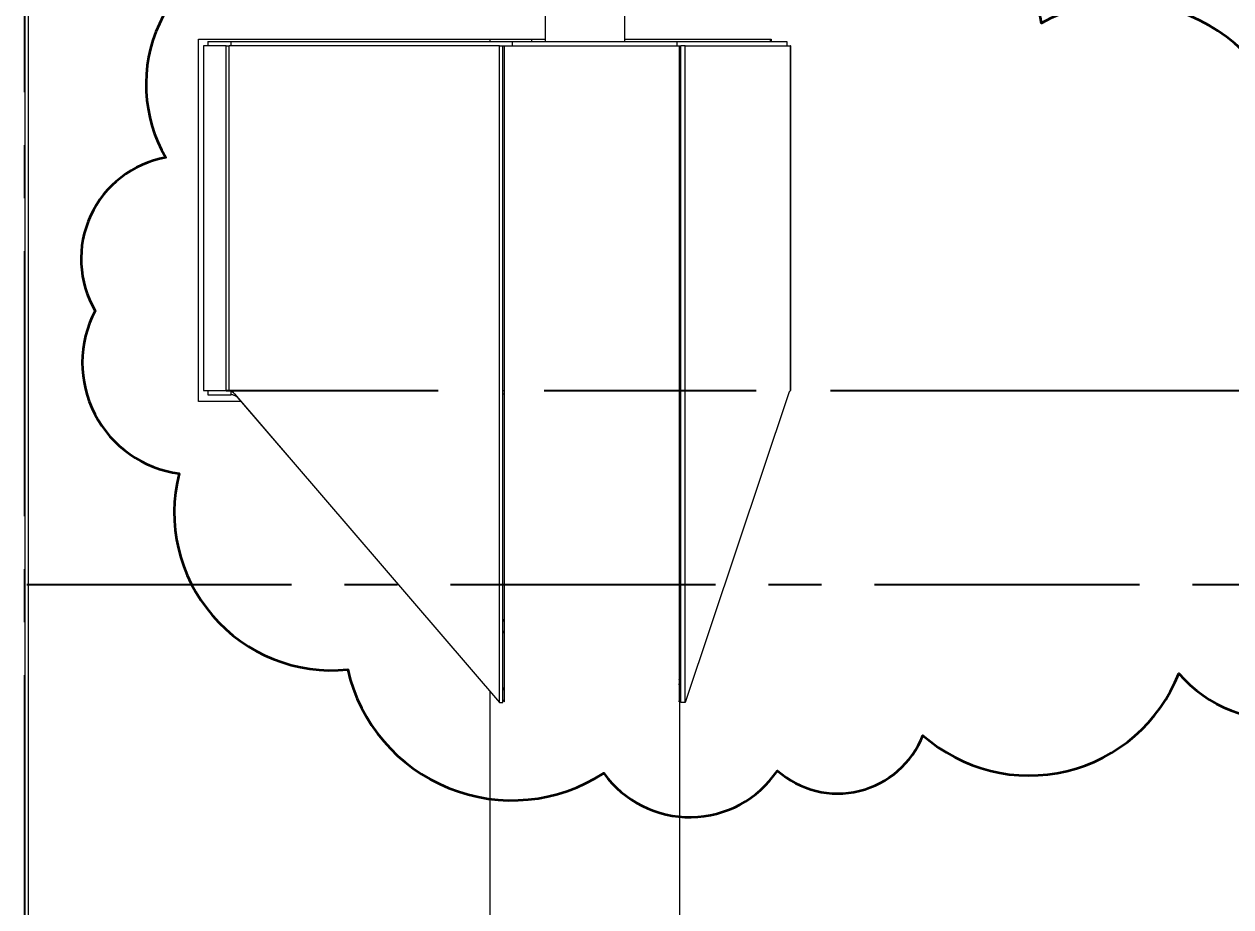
# Model space of a CAD drawing. Header units: inches. Extents: x 0 to 4731, y 0 to 1632.
# Drawn here: x 344.1 to 412.4, y 586.3 to 636.3 of the extents above; entities that cross this region are included whole.
import ezdxf

# ---------------------------------------------------------------- set-up
doc = ezdxf.new("R2010")
doc.units = ezdxf.units.IN
doc.header["$LTSCALE"] = 48
doc.header["$MEASUREMENT"] = 0
doc.linetypes.add('CENTER', pattern=[2, 1.25, -0.25, 0.25, -0.25])
doc.linetypes.add('HIDDEN', pattern=[0.375, 0.25, -0.125])
for name, color, linetype, lineweight in [('Equipment-AM_0', 7, 'Continuous', 50), ('Equipment-AM_3', 6, 'HIDDEN', 25), ('Equipment-AM_5', 92, 'Continuous', 25), ('Equipment-AM_6', 140, 'Continuous', 35), ('Equipment-AM_7', 142, 'CENTER', 25), ('Process-AM_5', 92, 'Continuous', 25)]:
    doc.layers.add(name, color=color, linetype=linetype, lineweight=lineweight)
doc.styles.get("Standard").update_dxf_attribs({"font": 'ROMANS.SHX', "width": 0.7})
doc.dimstyles.new('VALMET_ANSI$0', dxfattribs={"dimscale": 48, "dimtxt": 0.12, "dimasz": 0.12, "dimexe": 0.1, "dimexo": 0.05, "dimgap": 0.06, "dimtad": 1, "dimtoh": 1, "dimdec": 5, "dimzin": 7, "dimdsep": 46, "dimlunit": 4, "dimtxsty": 'Standard', "dimcen": 0, "dimclrd": 256, "dimclre": 256, "dimclrt": 140, "dimadec": 0, "dimazin": 2, "dimtp": 0.1, "dimtm": 0.1, "dimtfac": 0.71, "dimtdec": 5, "dimtofl": 0, "dimtmove": 0, "dimatfit": 3, "dimfxl": 1, "dimfrac": 2, "dimtolj": 1, "dimtzin": 7, "dimlwd": -1, "dimlwe": -1, "dimarcsym": 1})

# ---------------------------------------------------------------- blocks, each defined once
blk = doc.blocks.new('*D451')
at = {"layer": 'Defpoints', "color": 0, "transparency": 16777216}
for p in [(148.203, 565.134), (206.07, 565.134), (382.799, 559.083)]:
    blk.add_point(p, dxfattribs=at)
at = {"layer": 'Process-AM_5', "linetype": 'ByBlock', "transparency": 16777216}
for p, q in [((148.203, 570.894), (148.203, 576.654)), ((148.203, 576.654), (176.235, 576.654)), ((203.67, 565.134), (143.403, 565.134)), ((380.399, 559.083), (143.403, 559.083)), ((148.203, 553.323), (148.203, 547.563))]:
    blk.add_line(p, q, dxfattribs=at)
at = {"layer": 'Process-AM_5', "transparency": 16777216}
for points in [[(147.243, 570.894), (149.163, 570.894), (148.203, 565.134)], [(147.243, 553.323), (149.163, 553.323), (148.203, 559.083)]]:
    blk.add_solid(points, dxfattribs=at)
at = {"layer": 'Process-AM_5', "color": 140, "transparency": 16777216, "insert": (163.659, 583.923), "char_height": 5.76, "attachment_point": 5}
blk.add_mtext('\\A1;6 1/16"', dxfattribs=at)
blk = doc.blocks.new('*D668')
at = {"layer": 'Defpoints', "color": 0, "transparency": 16777216}
for p in [(387.33, 615.53), (554.558, 508.53), (602.928, 508.53)]:
    blk.add_point(p, dxfattribs=at)
at = {"layer": 'Equipment-AM_5', "linetype": 'ByBlock', "transparency": 16777216}
for p, q in [((389.73, 615.53), (607.728, 615.53)), ((602.928, 609.77), (602.928, 514.29)), ((556.958, 508.53), (607.728, 508.53))]:
    blk.add_line(p, q, dxfattribs=at)
at = {"layer": 'Equipment-AM_5', "transparency": 16777216}
for points in [[(601.968, 609.77), (603.888, 609.77), (602.928, 615.53)], [(601.968, 514.29), (603.888, 514.29), (602.928, 508.53)]]:
    blk.add_solid(points, dxfattribs=at)
at = {"layer": 'Equipment-AM_5', "color": 140, "transparency": 16777216, "insert": (596.619, 560.369), "char_height": 5.76, "attachment_point": 5, "rotation": 90}
blk.add_mtext('\\A1;8\'-11"', dxfattribs=at)

msp = doc.modelspace()

# ---------------------------------------------------------------- linework, layer by layer
at = {"layer": 'Equipment-AM_0', "lineweight": 18}
for p, q in [((344.135443, 652.030171), (344.135443, 509.030171)), ((344.33422, 509.030171), (344.33422, 652.030171)), ((373.582796, 639.715171), (373.582796, 635.280171)), ((378.082796, 635.280171), (378.082796, 639.551171)), ((353.956988, 635.405171), (373.582796, 635.405171)), ((353.956988, 614.905171), (353.956988, 635.405171)), ((354.481091, 635.280171), (354.481091, 635.030171)), ((354.481091, 635.280171), (355.7968, 635.280171)), ((355.7968, 635.280171), (355.7968, 635.030171)), ((355.7968, 635.280171), (371.706785, 635.280171)), ((370.447943, 635.405171), (370.447943, 635.280171)), ((371.706785, 635.280171), (371.706785, 635.030171)), ((371.706785, 635.280171), (381.036016, 635.280171)), ((372.822943, 635.280171), (372.822943, 635.405171)), ((378.082796, 635.405171), (386.373007, 635.405171)), ((381.036016, 635.280171), (381.036016, 635.030171)), ((381.036016, 635.280171), (387.261864, 635.280171)), ((386.318985, 635.405171), (386.318985, 635.280171)), ((386.373007, 635.405171), (386.373007, 635.280171)), ((387.261864, 635.280171), (387.261864, 635.030171)), ((354.237176, 635.030171), (354.237176, 615.530171)), ((355.521675, 635.030171), (354.237176, 635.030171)), ((355.521675, 615.530171), (355.521675, 635.030171)), ((355.521675, 635.030171), (355.695677, 635.030171)), ((355.695677, 615.521378), (355.695677, 635.030171)), ((370.995037, 635.030171), (355.695677, 635.030171)), ((370.995037, 597.862637), (370.995037, 635.030171)), ((370.995037, 635.030171), (371.1872, 635.030171)), ((371.1872, 635.030171), (371.706785, 635.030171)), ((371.1872, 597.862637), (371.1872, 635.030171)), ((371.27205, 597.907795), (371.27205, 635.030171)), ((371.706785, 635.030171), (381.036016, 635.030171)), ((381.036016, 635.030171), (381.264976, 635.030171)), ((381.172003, 635.030171), (381.172003, 597.907795)), ((381.264976, 597.862637), (381.264976, 635.030171)), ((381.507086, 635.030171), (381.264976, 635.030171)), ((381.507086, 597.862637), (381.507086, 635.030171)), ((381.507086, 635.030171), (387.4685, 635.030171)), ((387.4685, 615.521378), (387.4685, 635.030171)), ((387.495028, 635.030171), (387.4685, 635.030171)), ((387.495028, 615.526061), (387.495028, 635.030171)), ((354.237176, 615.530171), (355.521675, 615.530171)), ((354.481091, 615.530171), (354.481091, 615.280171)), ((355.7968, 615.487075), (355.7968, 615.280171)), ((371.1872, 615.530171), (371.27205, 615.530171)), ((381.172003, 615.530171), (381.264976, 615.530171)), ((356.355265, 614.905171), (353.956988, 614.905171)), ((354.481091, 615.280171), (355.7968, 615.280171)), ((355.993157, 615.332135), (370.995037, 597.862637)), ((356.152402, 615.146697), (356.15154, 615.142008)), ((356.15154, 615.142008), (359.064509, 611.755586)), ((371.1872, 615.333519), (371.27205, 615.333519)), ((381.172003, 615.333519), (381.264976, 615.333519)), ((387.352586, 615.332135), (381.507086, 597.862637)), ((370.457796, 598.488247), (370.457796, 572.811671)), ((381.207796, 543.196103), (381.207796, 598.408187)), ((370.995037, 597.862637), (371.1872, 597.862637)), ((381.507086, 597.862637), (381.264976, 597.862637))]:
    msp.add_line(p, q, dxfattribs=at)
at = {"layer": 'Equipment-AM_0', "lineweight": 18, "flags": 128}
msp.add_lwpolyline([(387.4685, 615.521378), (387.49076, 615.524187), (387.492571, 615.526061)], dxfattribs=at)
at = {"layer": 'Equipment-AM_0', "lineweight": 18}
for centre, radius, start, end in [((355.782663, 618.96894), 3.448659, 265.65981463, 268.5546644), ((355.566487, 614.989865), 0.546989, 38.73627345, 76.33860453), ((387.682976, 615.259888), 0.338196, 129.35884767, 167.66514747)]:
    msp.add_arc(centre, radius, start, end, dxfattribs=at)
for centre, major_axis, ratio, start_param, end_param in [((355.7968, 614.68962), (0, 0.590551), 0.934511208, 5.585053606, 6.283185307), ((375.832796, 599.319551), (5.115349, -2.450712), 0.75235412, 2.911744202, 2.941069038), ((375.832796, 599.397197), (5.056552, -2.422543), 0.75235412, 2.929911086, 2.960497084), ((375.832796, 599.397197), (4.713177, -2.258036), 0.75235412, 3.060823411, 3.103785946), ((375.868034, 599.18471), (5.115349, -2.450712), 0.75235412, 0.468165591, 0.568024509), ((375.832796, 599.397197), (4.713177, -2.258036), 0.75235412, 3.871298824, 3.914261359), ((375.832796, 599.397197), (5.056552, -2.422543), 0.75235412, 0.230481141, 0.461418322), ((375.832796, 598.993199), (5.115349, -2.450712), 0.75235412, 0.390190068, 0.518100444), ((375.832796, 599.397197), (5.056552, -2.422543), 0.75235412, 4.014587686, 4.045173684)]:
    msp.add_ellipse(centre, major_axis=major_axis, ratio=ratio, start_param=start_param, end_param=end_param, dxfattribs=at)
at = {"layer": 'Equipment-AM_3'}
msp.add_line((355.521675, 615.530171), (387.4685, 615.530171), dxfattribs=at)
at = {"layer": 'Equipment-AM_6'}
msp.add_lwpolyline([(452.11847, 624.594624, 0.52056705), (437.560767, 624.161114, 0.52056705), (424.924248, 624.701415, 0.52056705), (415.910207, 629.204478, 0.52056705), (401.669372, 636.318645, 0.52056705), (394.058622, 640.120679, 0.52056705), (383.353861, 645.468361, 0.52056705), (372.315119, 646.257808, 0.52056705), (363.439586, 646.388216, 0.52056705), (357.737268, 640.921303, 0.52056705), (352.105282, 628.704695, 0.52056705), (348.107136, 620.032125, 0.52056705), (352.865979, 610.819967, 0.52056705), (362.404105, 599.723121, 0.52056705), (376.898334, 593.85785, 0.52056705), (386.728208, 593.999456, 0.52056705), (394.961339, 596.000279, 0.52056705), (409.445529, 599.50287, 0.52056705), (421.894544, 600.811704, 0.52056705), (429.939204, 601.779763, 0.52056705), (445.598879, 603.936901, 0.52056705), (460.738543, 605.156635, 0.52056705)], format="xyb", dxfattribs=at)
at = {"layer": 'Equipment-AM_7', "ltscale": 0.25}
for p, q in [((344.104193, 671.400654), (344.104193, 501.190441)), ((551.232053, 604.530171), (296.000188, 604.530171))]:
    msp.add_line(p, q, dxfattribs=at)

# ---------------------------------------------------------------- dimensions: what is measured, and where the dimension line sits
at = {"layer": 'Equipment-AM_5'}
dim = msp.add_linear_dim(base=(602.927601, 508.530171), p1=(387.329852, 615.530171), p2=(554.558472, 508.530171), angle=90, dimstyle='VALMET_ANSI$0', dxfattribs=at)
dim.commit()
dim.dimension.update_dxf_attribs({"geometry": '*D668', "text_midpoint": (602.927601, 560.368653), "dimtype": 160})
at = {"layer": 'Process-AM_5'}
dim = msp.add_linear_dim(base=(148.203385, 565.134136), p1=(382.798609, 559.082835), p2=(206.070146, 565.134136), angle=90, dimstyle='VALMET_ANSI$0', dxfattribs=at)
dim.commit()
dim.dimension.update_dxf_attribs({"geometry": '*D451', "text_midpoint": (163.659385, 583.922707)})

doc.saveas('drawing.dxf')
